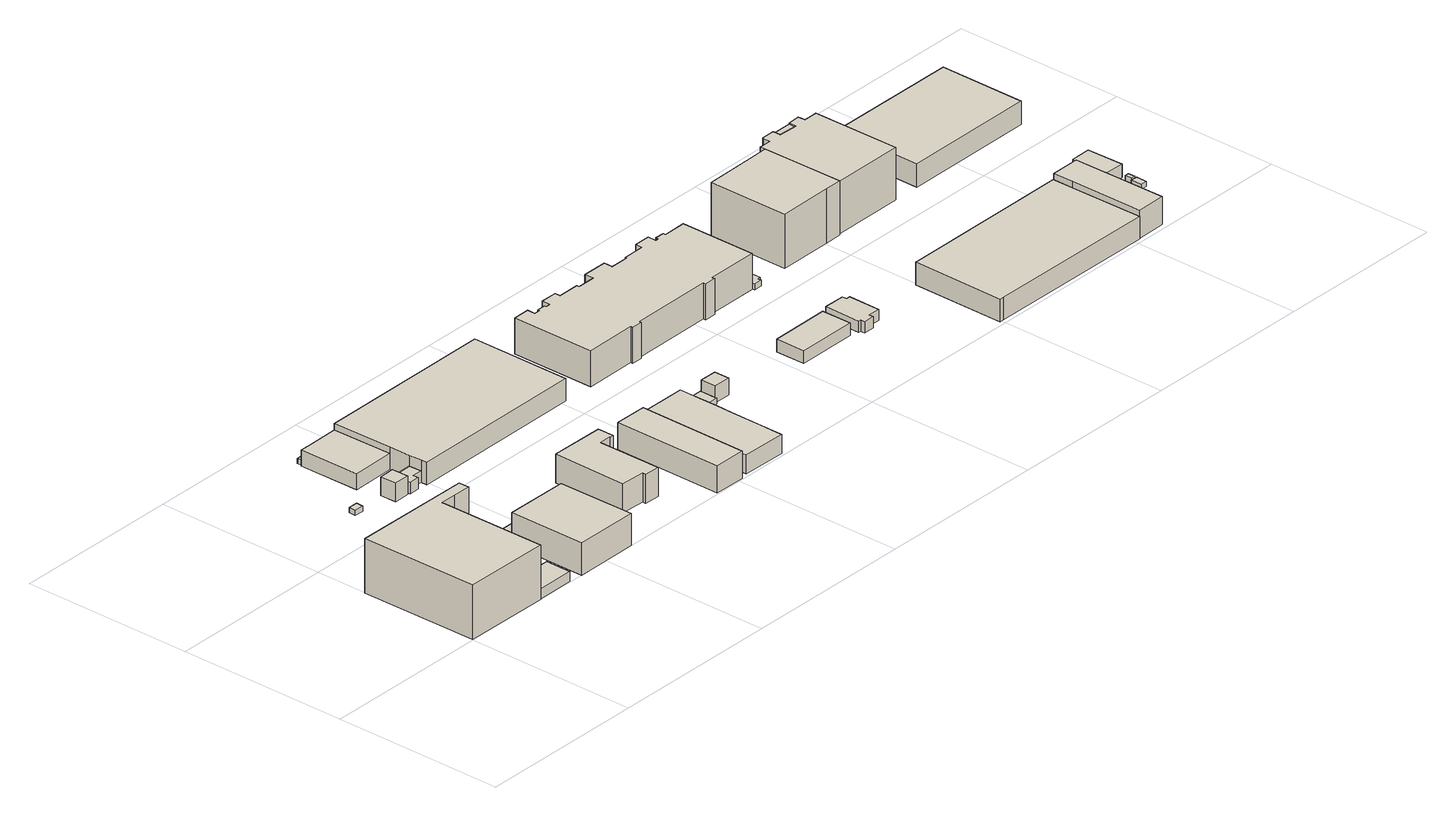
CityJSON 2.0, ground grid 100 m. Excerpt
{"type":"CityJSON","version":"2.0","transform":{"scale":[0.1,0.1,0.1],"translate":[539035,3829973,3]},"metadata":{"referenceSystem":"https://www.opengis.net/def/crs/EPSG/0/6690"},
"CityObjects":{
"building1":{"type":"Building","attributes":{"計測周辺長":279.02,"1/2500図郭":92,"区名":"住之江区","町丁目名称":"南港南１丁目","街区番号":2,"class":"3002","usage":"431","measuredHeight":30.9,"storeysAboveGround":5,"BuildingDetailAttribute.buildingRoofEdgeArea":3621.12,"BuildingDetailAttribute.buildingStructureType":"603","BuildingDetailAttribute.buildingStructureOrgType":"3","BuildingDetailAttribute.detailedUsage":"1720","BuildingDetailAttribute.specifiedBuildingCoverageRate":0.6,"BuildingDetailAttribute.surveyYear":2017,"BuildingTsunamiRiskAttribute.description":"1","BuildingTsunamiRiskAttribute.rank":"1","BuildingTsunamiRiskAttribute.depth":0.05,"BuildingHighTideRiskAttribute.description":"1","BuildingHighTideRiskAttribute.rank":"2","BuildingHighTideRiskAttribute.depth":2.53,"BuildingIDAttribute.prefecture":"27","BuildingIDAttribute.city":"27125"},"geometry":[{"type":"Solid","lod":"1","boundaries":[[[[0,1,2,3,4,5,6]],[[5,7,8,6]],[[4,9,7,5]],[[3,10,9,4]],[[2,11,10,3]],[[1,12,11,2]],[[0,13,12,1]],[[6,8,13,0]],[[7,9,10,11,12,13,8]]]]}]},
"building2":{"type":"Building","attributes":{"計測周辺長":170.51,"1/2500図郭":92,"区名":"住之江区","町丁目名称":"南港南１丁目","街区番号":2,"class":"3003","usage":"431","measuredHeight":5.7,"storeysAboveGround":1,"BuildingDetailAttribute.buildingRoofEdgeArea":757.12,"BuildingDetailAttribute.buildingStructureType":"610","BuildingDetailAttribute.buildingStructureOrgType":"2","BuildingDetailAttribute.detailedUsage":"1720","BuildingDetailAttribute.specifiedBuildingCoverageRate":0.6,"BuildingDetailAttribute.surveyYear":2017,"BuildingTsunamiRiskAttribute.description":"1","BuildingTsunamiRiskAttribute.rank":"1","BuildingTsunamiRiskAttribute.depth":0.24,"BuildingHighTideRiskAttribute.description":"1","BuildingHighTideRiskAttribute.rank":"2","BuildingHighTideRiskAttribute.depth":2.16,"BuildingIDAttribute.prefecture":"27","BuildingIDAttribute.city":"27125"},"geometry":[{"type":"Solid","lod":"1","boundaries":[[[[14,15,16,17,18,19]],[[18,20,21,19]],[[17,22,20,18]],[[16,23,22,17]],[[15,24,23,16]],[[14,25,24,15]],[[19,21,25,14]],[[20,22,23,24,25,21]]]]}]},
"building3":{"type":"Building","attributes":{"class":"3001","BuildingDetailAttribute.specifiedBuildingCoverageRate":0.6,"BuildingDetailAttribute.surveyYear":2017,"BuildingHighTideRiskAttribute.description":"1","BuildingHighTideRiskAttribute.rank":"2","BuildingHighTideRiskAttribute.depth":2.36,"BuildingIDAttribute.prefecture":"27","BuildingIDAttribute.city":"27125"},"geometry":[{"type":"Solid","lod":"1","boundaries":[[[[26,27,28,29]],[[28,30,31,29]],[[27,32,30,28]],[[26,33,32,27]],[[29,31,33,26]],[[30,32,33,31]]]]}]},
"building4":{"type":"Building","attributes":{"計測周辺長":164,"1/2500図郭":92,"区名":"住之江区","町丁目名称":"南港南１丁目","街区番号":2,"class":"3002","usage":"431","measuredHeight":18.3,"storeysAboveGround":3,"BuildingDetailAttribute.buildingRoofEdgeArea":1665.84,"BuildingDetailAttribute.buildingStructureType":"603","BuildingDetailAttribute.buildingStructureOrgType":"3","BuildingDetailAttribute.detailedUsage":"1720","BuildingDetailAttribute.specifiedBuildingCoverageRate":0.6,"BuildingDetailAttribute.surveyYear":2017,"BuildingTsunamiRiskAttribute.description":"1","BuildingTsunamiRiskAttribute.rank":"1","BuildingTsunamiRiskAttribute.depth":0.14,"BuildingHighTideRiskAttribute.description":"1","BuildingHighTideRiskAttribute.rank":"2","BuildingHighTideRiskAttribute.depth":2.49,"BuildingIDAttribute.prefecture":"27","BuildingIDAttribute.city":"27125"},"geometry":[{"type":"Solid","lod":"1","boundaries":[[[[34,35,36,37,38]],[[37,39,40,38]],[[36,41,39,37]],[[35,42,41,36]],[[34,43,42,35]],[[38,40,43,34]],[[39,41,42,43,40]]]]}]},
"building5":{"type":"Building","attributes":{"計測周辺長":86.26,"1/2500図郭":92,"区名":"住之江区","町丁目名称":"南港南１丁目","街区番号":2,"class":"3003","usage":"431","measuredHeight":5.7,"storeysAboveGround":1,"BuildingDetailAttribute.buildingRoofEdgeArea":245.59,"BuildingDetailAttribute.buildingStructureType":"610","BuildingDetailAttribute.buildingStructureOrgType":"2","BuildingDetailAttribute.detailedUsage":"1720","BuildingDetailAttribute.specifiedBuildingCoverageRate":0.6,"BuildingDetailAttribute.surveyYear":2017,"BuildingHighTideRiskAttribute.description":"1","BuildingHighTideRiskAttribute.rank":"2","BuildingHighTideRiskAttribute.depth":2.54,"BuildingIDAttribute.prefecture":"27","BuildingIDAttribute.city":"27125"},"geometry":[{"type":"Solid","lod":"1","boundaries":[[[[44,45,46,47]],[[46,48,49,47]],[[45,50,48,46]],[[44,51,50,45]],[[47,49,51,44]],[[48,50,51,49]]]]}]},
"building6":{"type":"Building","attributes":{"計測周辺長":37.51,"1/2500図郭":92,"区名":"住之江区","町丁目名称":"南港南３丁目","街区番号":5,"class":"3002","usage":"431","measuredHeight":10.6,"storeysAboveGround":3,"BuildingDetailAttribute.buildingRoofEdgeArea":87.84,"BuildingDetailAttribute.buildingStructureType":"603","BuildingDetailAttribute.buildingStructureOrgType":"3","BuildingDetailAttribute.detailedUsage":"1720","BuildingDetailAttribute.specifiedBuildingCoverageRate":0.6,"BuildingDetailAttribute.surveyYear":2017,"BuildingHighTideRiskAttribute.description":"1","BuildingHighTideRiskAttribute.rank":"2","BuildingHighTideRiskAttribute.depth":2.23,"BuildingIDAttribute.prefecture":"27","BuildingIDAttribute.city":"27125"},"geometry":[{"type":"Solid","lod":"1","boundaries":[[[[52,53,54,55]],[[54,56,57,55]],[[53,58,56,54]],[[52,59,58,53]],[[55,57,59,52]],[[56,58,59,57]]]]}]},
"building7":{"type":"Building","attributes":{"class":"3001","BuildingDetailAttribute.specifiedBuildingCoverageRate":0.6,"BuildingDetailAttribute.surveyYear":2017,"BuildingHighTideRiskAttribute.description":"1","BuildingHighTideRiskAttribute.rank":"2","BuildingHighTideRiskAttribute.depth":2.3,"BuildingIDAttribute.prefecture":"27","BuildingIDAttribute.city":"27125"},"geometry":[{"type":"Solid","lod":"1","boundaries":[[[[60,61,62,63,64]],[[63,65,66,64]],[[62,67,65,63]],[[61,68,67,62]],[[60,69,68,61]],[[64,66,69,60]],[[65,67,68,69,66]]]]}]},
"building8":{"type":"Building","attributes":{"計測周辺長":44.51,"1/2500図郭":92,"区名":"住之江区","町丁目名称":"南港南３丁目","街区番号":5,"class":"3001","usage":"431","measuredHeight":6.5,"storeysAboveGround":2,"BuildingDetailAttribute.buildingRoofEdgeArea":104.13,"BuildingDetailAttribute.buildingStructureType":"603","BuildingDetailAttribute.buildingStructureOrgType":"3","BuildingDetailAttribute.detailedUsage":"1720","BuildingDetailAttribute.specifiedBuildingCoverageRate":0.6,"BuildingDetailAttribute.surveyYear":2017,"BuildingHighTideRiskAttribute.description":"1","BuildingHighTideRiskAttribute.rank":"2","BuildingHighTideRiskAttribute.depth":2.28,"BuildingIDAttribute.prefecture":"27","BuildingIDAttribute.city":"27125"},"geometry":[{"type":"Solid","lod":"1","boundaries":[[[[70,71,72,73,74,75]],[[74,76,77,75]],[[73,78,76,74]],[[72,79,78,73]],[[71,80,79,72]],[[70,81,80,71]],[[75,77,81,70]],[[76,78,79,80,81,77]]]]}]},
"building9":{"type":"Building","attributes":{"計測周辺長":379.56,"1/2500図郭":92,"区名":"住之江区","町丁目名称":"南港南３丁目","街区番号":5,"class":"3001","usage":"431","measuredHeight":9.1,"storeysAboveGround":1,"BuildingDetailAttribute.buildingRoofEdgeArea":7097.89,"BuildingDetailAttribute.buildingStructureType":"603","BuildingDetailAttribute.buildingStructureOrgType":"3","BuildingDetailAttribute.detailedUsage":"1720","BuildingDetailAttribute.specifiedBuildingCoverageRate":0.6,"BuildingDetailAttribute.surveyYear":2017,"BuildingHighTideRiskAttribute.description":"1","BuildingHighTideRiskAttribute.rank":"2","BuildingHighTideRiskAttribute.depth":2.19,"BuildingIDAttribute.prefecture":"27","BuildingIDAttribute.city":"27125"},"geometry":[{"type":"Solid","lod":"1","boundaries":[[[[82,83,84,85,86,87,88]],[[87,89,90,88]],[[86,91,89,87]],[[85,92,91,86]],[[84,93,92,85]],[[83,94,93,84]],[[82,95,94,83]],[[88,90,95,82]],[[89,91,92,93,94,95,90]]]]}]},
"building10":{"type":"Building","attributes":{"計測周辺長":156.43,"1/2500図郭":92,"区名":"住之江区","町丁目名称":"南港南１丁目","街区番号":2,"class":"3002","usage":"431","measuredHeight":16.5,"storeysAboveGround":3,"BuildingDetailAttribute.buildingRoofEdgeArea":1117.39,"BuildingDetailAttribute.buildingStructureType":"603","BuildingDetailAttribute.buildingStructureOrgType":"3","BuildingDetailAttribute.detailedUsage":"1720","BuildingDetailAttribute.specifiedBuildingCoverageRate":0.6,"BuildingDetailAttribute.surveyYear":2017,"BuildingTsunamiRiskAttribute.description":"1","BuildingTsunamiRiskAttribute.rank":"1","BuildingTsunamiRiskAttribute.depth":0.1,"BuildingHighTideRiskAttribute.description":"1","BuildingHighTideRiskAttribute.rank":"2","BuildingHighTideRiskAttribute.depth":2.75,"BuildingIDAttribute.prefecture":"27","BuildingIDAttribute.city":"27125"},"geometry":[{"type":"Solid","lod":"1","boundaries":[[[[96,97,98,99,100,101,102,103,104,105,106]],[[105,107,108,106]],[[104,109,107,105]],[[103,110,109,104]],[[102,111,110,103]],[[101,112,111,102]],[[100,113,112,101]],[[99,114,113,100]],[[98,115,114,99]],[[97,116,115,98]],[[96,117,116,97]],[[106,108,117,96]],[[107,109,110,111,112,113,114,115,116,117,108]]]]}]},
"building11":{"type":"Building","attributes":{"計測周辺長":67.48,"1/2500図郭":92,"区名":"住之江区","町丁目名称":"南港南１丁目","街区番号":2,"class":"3002","usage":"431","measuredHeight":5.5,"storeysAboveGround":1,"BuildingDetailAttribute.buildingRoofEdgeArea":185.55,"BuildingDetailAttribute.buildingStructureType":"610","BuildingDetailAttribute.buildingStructureOrgType":"2","BuildingDetailAttribute.detailedUsage":"1720","BuildingDetailAttribute.specifiedBuildingCoverageRate":0.6,"BuildingDetailAttribute.surveyYear":2017,"BuildingTsunamiRiskAttribute.description":"1","BuildingTsunamiRiskAttribute.rank":"1","BuildingTsunamiRiskAttribute.depth":0.09,"BuildingHighTideRiskAttribute.description":"1","BuildingHighTideRiskAttribute.rank":"2","BuildingHighTideRiskAttribute.depth":2.65,"BuildingIDAttribute.prefecture":"27","BuildingIDAttribute.city":"27125"},"geometry":[{"type":"Solid","lod":"1","boundaries":[[[[106,118,98,97]],[[98,119,120,97]],[[118,121,119,98]],[[106,122,121,118]],[[97,120,122,106]],[[119,121,122,120]]]]}]},
"building12":{"type":"Building","attributes":{"class":"3003","measuredHeight":5.4,"BuildingDetailAttribute.specifiedBuildingCoverageRate":0.6,"BuildingDetailAttribute.surveyYear":2017,"BuildingTsunamiRiskAttribute.description":"1","BuildingTsunamiRiskAttribute.rank":"1","BuildingTsunamiRiskAttribute.depth":0.05,"BuildingHighTideRiskAttribute.description":"1","BuildingHighTideRiskAttribute.rank":"2","BuildingHighTideRiskAttribute.depth":2.66,"BuildingIDAttribute.prefecture":"27","BuildingIDAttribute.city":"27125"},"geometry":[{"type":"Solid","lod":"1","boundaries":[[[[123,124,125]],[[124,126,122,125]],[[123,120,126,124]],[[125,122,120,123]],[[126,120,122]]]]}]},
"building13":{"type":"Building","attributes":{"計測周辺長":379.56,"1/2500図郭":92,"区名":"住之江区","町丁目名称":"南港南３丁目","街区番号":5,"class":"3002","usage":"431","measuredHeight":12.7,"storeysAboveGround":1,"BuildingDetailAttribute.buildingRoofEdgeArea":7097.89,"BuildingDetailAttribute.buildingStructureType":"603","BuildingDetailAttribute.buildingStructureOrgType":"3","BuildingDetailAttribute.detailedUsage":"1720","BuildingDetailAttribute.specifiedBuildingCoverageRate":0.6,"BuildingDetailAttribute.surveyYear":2017,"BuildingHighTideRiskAttribute.description":"1","BuildingHighTideRiskAttribute.rank":"2","BuildingHighTideRiskAttribute.depth":2.26,"BuildingIDAttribute.prefecture":"27","BuildingIDAttribute.city":"27125"},"geometry":[{"type":"Solid","lod":"1","boundaries":[[[[127,128,129,75,74,83,82]],[[83,130,131,82]],[[74,132,130,83]],[[75,133,132,74]],[[129,134,133,75]],[[128,135,134,129]],[[127,136,135,128]],[[82,131,136,127]],[[130,132,133,134,135,136,131]]]]}]},
"building14":{"type":"Building","attributes":{"class":"3001","measuredHeight":15.4,"BuildingDetailAttribute.specifiedBuildingCoverageRate":0.6,"BuildingDetailAttribute.surveyYear":2017,"BuildingTsunamiRiskAttribute.description":"1","BuildingTsunamiRiskAttribute.rank":"1","BuildingTsunamiRiskAttribute.depth":0.21,"BuildingHighTideRiskAttribute.description":"1","BuildingHighTideRiskAttribute.rank":"2","BuildingHighTideRiskAttribute.depth":2.75,"BuildingIDAttribute.prefecture":"27","BuildingIDAttribute.city":"27125"},"geometry":[{"type":"Solid","lod":"1","boundaries":[[[[137,138,139,140]],[[139,141,142,140]],[[138,143,141,139]],[[137,144,143,138]],[[140,142,144,137]],[[141,143,144,142]]]]}]},
"building15":{"type":"Building","attributes":{"計測周辺長":182.59,"1/2500図郭":92,"区名":"住之江区","町丁目名称":"南港南１丁目","街区番号":2,"class":"3001","usage":"431","measuredHeight":10.9,"storeysAboveGround":1,"BuildingDetailAttribute.buildingRoofEdgeArea":1698.37,"BuildingDetailAttribute.buildingStructureType":"610","BuildingDetailAttribute.buildingStructureOrgType":"2","BuildingDetailAttribute.detailedUsage":"1720","BuildingDetailAttribute.specifiedBuildingCoverageRate":0.6,"BuildingDetailAttribute.surveyYear":2017,"BuildingTsunamiRiskAttribute.description":"1","BuildingTsunamiRiskAttribute.rank":"1","BuildingTsunamiRiskAttribute.depth":0.18,"BuildingHighTideRiskAttribute.description":"1","BuildingHighTideRiskAttribute.rank":"2","BuildingHighTideRiskAttribute.depth":2.81,"BuildingIDAttribute.prefecture":"27","BuildingIDAttribute.city":"27125"},"geometry":[{"type":"Solid","lod":"1","boundaries":[[[[145,146,147,148,149,150,151,152,153]],[[152,154,155,153]],[[151,156,154,152]],[[150,157,156,151]],[[149,158,157,150]],[[148,159,158,149]],[[147,160,159,148]],[[146,161,160,147]],[[145,162,161,146]],[[153,155,162,145]],[[154,156,157,158,159,160,161,162,155]]]]}]},
"building16":{"type":"Building","attributes":{"計測周辺長":34.76,"1/2500図郭":92,"区名":"住之江区","町丁目名称":"南港南１丁目","街区番号":2,"class":"3003","usage":"431","measuredHeight":4.4,"storeysAboveGround":1,"BuildingDetailAttribute.buildingRoofEdgeArea":74.09,"BuildingDetailAttribute.buildingStructureType":"610","BuildingDetailAttribute.buildingStructureOrgType":"2","BuildingDetailAttribute.detailedUsage":"1720","BuildingDetailAttribute.specifiedBuildingCoverageRate":0.6,"BuildingDetailAttribute.surveyYear":2017,"BuildingTsunamiRiskAttribute.description":"1","BuildingTsunamiRiskAttribute.rank":"1","BuildingTsunamiRiskAttribute.depth":0.08,"BuildingHighTideRiskAttribute.description":"1","BuildingHighTideRiskAttribute.rank":"2","BuildingHighTideRiskAttribute.depth":2.59,"BuildingIDAttribute.prefecture":"27","BuildingIDAttribute.city":"27125"},"geometry":[{"type":"Solid","lod":"1","boundaries":[[[[163,164,165,166]],[[165,167,168,166]],[[164,169,167,165]],[[163,170,169,164]],[[166,168,170,163]],[[167,169,170,168]]]]}]},
"building17":{"type":"Building","attributes":{"計測周辺長":41.25,"1/2500図郭":92,"区名":"住之江区","町丁目名称":"南港南１丁目","街区番号":2,"class":"3003","usage":"431","measuredHeight":3.4,"storeysAboveGround":1,"BuildingDetailAttribute.buildingRoofEdgeArea":86.66,"BuildingDetailAttribute.buildingStructureType":"610","BuildingDetailAttribute.buildingStructureOrgType":"2","BuildingDetailAttribute.detailedUsage":"1720","BuildingDetailAttribute.specifiedBuildingCoverageRate":0.6,"BuildingDetailAttribute.surveyYear":2017,"BuildingTsunamiRiskAttribute.description":"1","BuildingTsunamiRiskAttribute.rank":"1","BuildingTsunamiRiskAttribute.depth":0.07,"BuildingHighTideRiskAttribute.description":"1","BuildingHighTideRiskAttribute.rank":"2","BuildingHighTideRiskAttribute.depth":2.51,"BuildingIDAttribute.prefecture":"27","BuildingIDAttribute.city":"27125"},"geometry":[{"type":"Solid","lod":"1","boundaries":[[[[171,172,173,174]],[[173,175,176,174]],[[172,177,175,173]],[[171,178,177,172]],[[174,176,178,171]],[[175,177,178,176]]]]}]},
"building18":{"type":"Building","attributes":{"計測周辺長":31.75,"1/2500図郭":92,"区名":"住之江区","町丁目名称":"南港南１丁目","街区番号":2,"class":"3003","usage":"431","measuredHeight":3.3,"storeysAboveGround":1,"BuildingDetailAttribute.buildingRoofEdgeArea":56.38,"BuildingDetailAttribute.buildingStructureType":"610","BuildingDetailAttribute.buildingStructureOrgType":"2","BuildingDetailAttribute.detailedUsage":"1720","BuildingDetailAttribute.specifiedBuildingCoverageRate":0.6,"BuildingDetailAttribute.surveyYear":2017,"BuildingHighTideRiskAttribute.description":"1","BuildingHighTideRiskAttribute.rank":"2","BuildingHighTideRiskAttribute.depth":2.43,"BuildingIDAttribute.prefecture":"27","BuildingIDAttribute.city":"27125"},"geometry":[{"type":"Solid","lod":"1","boundaries":[[[[179,180,181,182,183,184]],[[183,185,186,184]],[[182,187,185,183]],[[181,188,187,182]],[[180,189,188,181]],[[179,190,189,180]],[[184,186,190,179]],[[185,187,188,189,190,186]]]]}]},
"building19":{"type":"Building","attributes":{"計測周辺長":38.26,"1/2500図郭":92,"区名":"住之江区","町丁目名称":"南港南１丁目","街区番号":2,"class":"3002","usage":"431","measuredHeight":9.7,"storeysAboveGround":3,"BuildingDetailAttribute.buildingRoofEdgeArea":91.16,"BuildingDetailAttribute.buildingStructureType":"610","BuildingDetailAttribute.buildingStructureOrgType":"2","BuildingDetailAttribute.detailedUsage":"1720","BuildingDetailAttribute.specifiedBuildingCoverageRate":0.6,"BuildingDetailAttribute.surveyYear":2017,"BuildingTsunamiRiskAttribute.description":"1","BuildingTsunamiRiskAttribute.rank":"1","BuildingTsunamiRiskAttribute.depth":0.05,"BuildingHighTideRiskAttribute.description":"1","BuildingHighTideRiskAttribute.rank":"2","BuildingHighTideRiskAttribute.depth":2.59,"BuildingIDAttribute.prefecture":"27","BuildingIDAttribute.city":"27125"},"geometry":[{"type":"Solid","lod":"1","boundaries":[[[[191,192,179,184]],[[179,193,194,184]],[[192,195,193,179]],[[191,196,195,192]],[[184,194,196,191]],[[193,195,196,194]]]]}]},
"building20":{"type":"Building","attributes":{"計測周辺長":378.37,"1/2500図郭":92,"区名":"住之江区","町丁目名称":"南港南３丁目","街区番号":4,"class":"3002","usage":"431","measuredHeight":20.5,"storeysAboveGround":3,"BuildingDetailAttribute.buildingRoofEdgeArea":5584.05,"BuildingDetailAttribute.buildingStructureType":"603","BuildingDetailAttribute.buildingStructureOrgType":"3","BuildingDetailAttribute.detailedUsage":"1720","BuildingDetailAttribute.specifiedBuildingCoverageRate":0.6,"BuildingDetailAttribute.surveyYear":2017,"BuildingTsunamiRiskAttribute.description":"1","BuildingTsunamiRiskAttribute.rank":"1","BuildingTsunamiRiskAttribute.depth":0.01,"BuildingHighTideRiskAttribute.description":"1","BuildingHighTideRiskAttribute.rank":"2","BuildingHighTideRiskAttribute.depth":2.57,"BuildingIDAttribute.prefecture":"27","BuildingIDAttribute.city":"27125"},"geometry":[{"type":"Solid","lod":"1","boundaries":[[[[197,198,199,200,201,202,203,204,205,206,207,208,209,210,211,212,213,214,215,216,217,218,219,220,221,222,223,224,225,226,227,228,229,230,231,232,233,234]],[[233,235,236,234]],[[232,237,235,233]],[[231,238,237,232]],[[230,239,238,231]],[[229,240,239,230]],[[228,241,240,229]],[[227,242,241,228]],[[226,243,242,227]],[[225,244,243,226]],[[224,245,244,225]],[[223,246,245,224]],[[222,247,246,223]],[[221,248,247,222]],[[220,249,248,221]],[[219,250,249,220]],[[218,251,250,219]],[[217,252,251,218]],[[216,253,252,217]],[[215,254,253,216]],[[214,255,254,215]],[[213,256,255,214]],[[212,257,256,213]],[[211,258,257,212]],[[210,259,258,211]],[[209,260,259,210]],[[208,261,260,209]],[[207,262,261,208]],[[206,263,262,207]],[[205,264,263,206]],[[204,265,264,205]],[[203,266,265,204]],[[202,267,266,203]],[[201,268,267,202]],[[200,269,268,201]],[[199,270,269,200]],[[198,271,270,199]],[[197,272,271,198]],[[234,236,272,197]],[[235,237,238,239,240,241,242,243,244,245,246,247,248,249,250,251,252,253,254,255,256,257,258,259,260,261,262,263,264,265,266,267,268,269,270,271,272,236]]]]}]},
"building21":{"type":"Building","attributes":{"class":"3003","measuredHeight":6.8,"BuildingDetailAttribute.specifiedBuildingCoverageRate":0.6,"BuildingDetailAttribute.surveyYear":2017,"BuildingTsunamiRiskAttribute.description":"1","BuildingTsunamiRiskAttribute.rank":"1","BuildingTsunamiRiskAttribute.depth":0.02,"BuildingHighTideRiskAttribute.description":"1","BuildingHighTideRiskAttribute.rank":"2","BuildingHighTideRiskAttribute.depth":2.59,"BuildingIDAttribute.prefecture":"27","BuildingIDAttribute.city":"27125"},"geometry":[{"type":"Solid","lod":"1","boundaries":[[[[273,274,275,276,277,278,279,280,281,282,283,284,285,286,287,288,289,290,291,292,293,294,295,296,297,298,299,300]],[[299,301,302,300]],[[298,303,301,299]],[[297,304,303,298]],[[296,305,304,297]],[[295,306,305,296]],[[294,307,306,295]],[[293,308,307,294]],[[292,309,308,293]],[[291,310,309,292]],[[290,311,310,291]],[[289,312,311,290]],[[288,313,312,289]],[[287,314,313,288]],[[286,315,314,287]],[[285,316,315,286]],[[284,317,316,285]],[[283,318,317,284]],[[282,319,318,283]],[[281,320,319,282]],[[280,321,320,281]],[[279,322,321,280]],[[278,323,322,279]],[[277,324,323,278]],[[276,325,324,277]],[[275,326,325,276]],[[274,327,326,275]],[[273,328,327,274]],[[300,302,328,273]],[[301,303,304,305,306,307,308,309,310,311,312,313,314,315,316,317,318,319,320,321,322,323,324,325,326,327,328,302]]]]}]},
"building22":{"type":"Building","attributes":{"計測周辺長":104.82,"1/2500図郭":92,"区名":"住之江区","町丁目名称":"南港南１丁目","街区番号":2,"class":"3003","usage":"431","measuredHeight":7.2,"storeysAboveGround":1,"BuildingDetailAttribute.buildingRoofEdgeArea":608.36,"BuildingDetailAttribute.buildingStructureType":"610","BuildingDetailAttribute.buildingStructureOrgType":"2","BuildingDetailAttribute.detailedUsage":"1720","BuildingDetailAttribute.specifiedBuildingCoverageRate":0.6,"BuildingDetailAttribute.surveyYear":2017,"BuildingTsunamiRiskAttribute.description":"1","BuildingTsunamiRiskAttribute.rank":"1","BuildingTsunamiRiskAttribute.depth":0.09,"BuildingHighTideRiskAttribute.description":"1","BuildingHighTideRiskAttribute.rank":"2","BuildingHighTideRiskAttribute.depth":2.62,"BuildingIDAttribute.prefecture":"27","BuildingIDAttribute.city":"27125"},"geometry":[{"type":"Solid","lod":"1","boundaries":[[[[329,330,331,332]],[[331,333,334,332]],[[330,335,333,331]],[[329,336,335,330]],[[332,334,336,329]],[[333,335,336,334]]]]}]},
"building23":{"type":"Building","attributes":{"計測周辺長":93.06,"1/2500図郭":92,"区名":"住之江区","町丁目名称":"南港南１丁目","街区番号":2,"class":"3001","usage":"431","measuredHeight":6.4,"storeysAboveGround":1,"BuildingDetailAttribute.buildingRoofEdgeArea":359.64,"BuildingDetailAttribute.buildingStructureType":"610","BuildingDetailAttribute.buildingStructureOrgType":"2","BuildingDetailAttribute.detailedUsage":"1720","BuildingDetailAttribute.specifiedBuildingCoverageRate":0.6,"BuildingDetailAttribute.surveyYear":2017,"BuildingTsunamiRiskAttribute.description":"1","BuildingTsunamiRiskAttribute.rank":"1","BuildingTsunamiRiskAttribute.depth":0.14,"BuildingHighTideRiskAttribute.description":"1","BuildingHighTideRiskAttribute.rank":"2","BuildingHighTideRiskAttribute.depth":2.55,"BuildingIDAttribute.prefecture":"27","BuildingIDAttribute.city":"27125"},"geometry":[{"type":"Solid","lod":"1","boundaries":[[[[337,338,339,340,341,342,343,344,345,346]],[[345,347,348,346]],[[344,349,347,345]],[[343,350,349,344]],[[342,351,350,343]],[[341,352,351,342]],[[340,353,352,341]],[[339,354,353,340]],[[338,355,354,339]],[[337,356,355,338]],[[346,348,356,337]],[[347,349,350,351,352,353,354,355,356,348]]]]}]},
"building24":{"type":"Building","attributes":{"計測周辺長":29.03,"1/2500図郭":92,"区名":"住之江区","町丁目名称":"南港南３丁目","街区番号":4,"class":"3001","usage":"431","measuredHeight":3.3,"storeysAboveGround":1,"BuildingDetailAttribute.buildingRoofEdgeArea":51.23,"BuildingDetailAttribute.buildingStructureType":"610","BuildingDetailAttribute.buildingStructureOrgType":"2","BuildingDetailAttribute.detailedUsage":"1720","BuildingDetailAttribute.specifiedBuildingCoverageRate":0.6,"BuildingDetailAttribute.surveyYear":2017,"BuildingHighTideRiskAttribute.description":"1","BuildingHighTideRiskAttribute.rank":"2","BuildingHighTideRiskAttribute.depth":2.68,"BuildingIDAttribute.prefecture":"27","BuildingIDAttribute.city":"27125"},"geometry":[{"type":"Solid","lod":"1","boundaries":[[[[357,358,359,360,361,362]],[[361,363,364,362]],[[360,365,363,361]],[[359,366,365,360]],[[358,367,366,359]],[[357,368,367,358]],[[362,364,368,357]],[[363,365,366,367,368,364]]]]}]},
"building25":{"type":"Building","attributes":{"計測周辺長":32.01,"1/2500図郭":92,"区名":"住之江区","町丁目名称":"南港南３丁目","街区番号":4,"class":"3003","usage":"431","storeysAboveGround":1,"BuildingDetailAttribute.buildingRoofEdgeArea":64,"BuildingDetailAttribute.buildingStructureType":"610","BuildingDetailAttribute.buildingStructureOrgType":"2","BuildingDetailAttribute.detailedUsage":"1720","BuildingDetailAttribute.specifiedBuildingCoverageRate":0.6,"BuildingDetailAttribute.surveyYear":2017,"BuildingTsunamiRiskAttribute.description":"1","BuildingTsunamiRiskAttribute.rank":"1","BuildingTsunamiRiskAttribute.depth":0.12,"BuildingHighTideRiskAttribute.description":"1","BuildingHighTideRiskAttribute.rank":"2","BuildingHighTideRiskAttribute.depth":2.74,"BuildingIDAttribute.prefecture":"27","BuildingIDAttribute.city":"27125"},"geometry":[{"type":"Solid","lod":"1","boundaries":[[[[369,370,371,372]],[[371,373,374,372]],[[370,375,373,371]],[[369,376,375,370]],[[372,374,376,369]],[[373,375,376,374]]]]}]},
"building26":{"type":"Building","attributes":{"計測周辺長":178.51,"1/2500図郭":92,"区名":"住之江区","町丁目名称":"南港南３丁目","街区番号":3,"class":"3002","usage":"431","measuredHeight":30.9,"storeysAboveGround":4,"BuildingDetailAttribute.buildingRoofEdgeArea":1980.5,"BuildingDetailAttribute.buildingStructureType":"603","BuildingDetailAttribute.buildingStructureOrgType":"3","BuildingDetailAttribute.detailedUsage":"1720","BuildingDetailAttribute.specifiedBuildingCoverageRate":0.6,"BuildingDetailAttribute.surveyYear":2017,"BuildingTsunamiRiskAttribute.description":"1","BuildingTsunamiRiskAttribute.rank":"1","BuildingTsunamiRiskAttribute.depth":0.16,"BuildingHighTideRiskAttribute.description":"1","BuildingHighTideRiskAttribute.rank":"2","BuildingHighTideRiskAttribute.depth":2.45,"BuildingIDAttribute.prefecture":"27","BuildingIDAttribute.city":"27125"},"geometry":[{"type":"Solid","lod":"1","boundaries":[[[[377,378,379,380,381,382]],[[381,383,384,382]],[[380,385,383,381]],[[379,386,385,380]],[[378,387,386,379]],[[377,388,387,378]],[[382,384,388,377]],[[383,385,386,387,388,384]]]]}]},
"building27":{"type":"Building","attributes":{"計測周辺長":318.75,"1/2500図郭":92,"区名":"住之江区","町丁目名称":"南港南１丁目","街区番号":2,"class":"3002","usage":"431","measuredHeight":12.8,"storeysAboveGround":1,"BuildingDetailAttribute.buildingRoofEdgeArea":5739.94,"BuildingDetailAttribute.buildingStructureType":"610","BuildingDetailAttribute.buildingStructureOrgType":"2","BuildingDetailAttribute.detailedUsage":"1720","BuildingDetailAttribute.specifiedBuildingCoverageRate":0.6,"BuildingDetailAttribute.surveyYear":2017,"BuildingTsunamiRiskAttribute.description":"1","BuildingTsunamiRiskAttribute.rank":"1","BuildingTsunamiRiskAttribute.depth":0.46,"BuildingHighTideRiskAttribute.description":"1","BuildingHighTideRiskAttribute.rank":"2","BuildingHighTideRiskAttribute.depth":2.76,"BuildingIDAttribute.prefecture":"27","BuildingIDAttribute.city":"27125"},"geometry":[{"type":"Solid","lod":"1","boundaries":[[[[389,390,391,392,393,394,395,396]],[[395,397,398,396]],[[394,399,397,395]],[[393,400,399,394]],[[392,401,400,393]],[[391,402,401,392]],[[390,403,402,391]],[[389,404,403,390]],[[396,398,404,389]],[[397,399,400,401,402,403,404,398]]]]}]},
"building28":{"type":"Building","attributes":{"計測周辺長":18.76,"1/2500図郭":92,"区名":"住之江区","町丁目名称":"南港南３丁目","街区番号":3,"class":"3003","usage":"431","measuredHeight":8,"storeysAboveGround":1,"BuildingDetailAttribute.buildingRoofEdgeArea":21.78,"BuildingDetailAttribute.buildingStructureType":"610","BuildingDetailAttribute.buildingStructureOrgType":"2","BuildingDetailAttribute.detailedUsage":"1720","BuildingDetailAttribute.specifiedBuildingCoverageRate":0.6,"BuildingDetailAttribute.surveyYear":2017,"BuildingHighTideRiskAttribute.description":"1","BuildingHighTideRiskAttribute.rank":"2","BuildingHighTideRiskAttribute.depth":2.58,"BuildingIDAttribute.prefecture":"27","BuildingIDAttribute.city":"27125"},"geometry":[{"type":"Solid","lod":"1","boundaries":[[[[405,406,407,408]],[[407,409,410,408]],[[406,411,409,407]],[[405,412,411,406]],[[408,410,412,405]],[[409,411,412,410]]]]}]},
"building29":{"type":"Building","attributes":{"計測周辺長":204.29,"1/2500図郭":92,"区名":"住之江区","町丁目名称":"南港南３丁目","街区番号":3,"class":"3002","usage":"431","measuredHeight":29.9,"storeysAboveGround":4,"BuildingDetailAttribute.buildingRoofEdgeArea":2226.69,"BuildingDetailAttribute.buildingStructureType":"603","BuildingDetailAttribute.buildingStructureOrgType":"3","BuildingDetailAttribute.detailedUsage":"1720","BuildingDetailAttribute.specifiedBuildingCoverageRate":0.6,"BuildingDetailAttribute.surveyYear":2017,"BuildingHighTideRiskAttribute.description":"1","BuildingHighTideRiskAttribute.rank":"2","BuildingHighTideRiskAttribute.depth":2.67,"BuildingIDAttribute.prefecture":"27","BuildingIDAttribute.city":"27125"},"geometry":[{"type":"Solid","lod":"1","boundaries":[[[[413,414,415,416,417,418,419,420,421,422,423,424,425,426,427,428]],[[427,429,430,428]],[[426,431,429,427]],[[425,432,431,426]],[[424,433,432,425]],[[423,434,433,424]],[[422,435,434,423]],[[421,436,435,422]],[[420,437,436,421]],[[419,438,437,420]],[[418,439,438,419]],[[417,440,439,418]],[[416,441,440,417]],[[415,442,441,416]],[[414,443,442,415]],[[413,444,443,414]],[[428,430,444,413]],[[429,431,432,433,434,435,436,437,438,439,440,441,442,443,444,430]]]]}]},
"building30":{"type":"Building","attributes":{"計測周辺長":31.27,"1/2500図郭":92,"区名":"住之江区","町丁目名称":"南港南３丁目","街区番号":3,"class":"3002","usage":"431","measuredHeight":29.1,"storeysAboveGround":1,"BuildingDetailAttribute.buildingRoofEdgeArea":48.38,"BuildingDetailAttribute.buildingStructureType":"610","BuildingDetailAttribute.buildingStructureOrgType":"2","BuildingDetailAttribute.detailedUsage":"1720","BuildingDetailAttribute.specifiedBuildingCoverageRate":0.6,"BuildingDetailAttribute.surveyYear":2017,"BuildingHighTideRiskAttribute.description":"1","BuildingHighTideRiskAttribute.rank":"2","BuildingHighTideRiskAttribute.depth":2.51,"BuildingIDAttribute.prefecture":"27","BuildingIDAttribute.city":"27125"},"geometry":[{"type":"Solid","lod":"1","boundaries":[[[[445,446,447,448]],[[447,449,450,448]],[[446,451,449,447]],[[445,452,451,446]],[[448,450,452,445]],[[449,451,452,450]]]]}]},
"building31":{"type":"Building","attributes":{"計測周辺長":21.77,"1/2500図郭":92,"区名":"住之江区","町丁目名称":"南港南３丁目","街区番号":3,"class":"3003","usage":"431","measuredHeight":7.3,"storeysAboveGround":1,"BuildingDetailAttribute.buildingRoofEdgeArea":28.47,"BuildingDetailAttribute.buildingStructureType":"610","BuildingDetailAttribute.buildingStructureOrgType":"2","BuildingDetailAttribute.detailedUsage":"1720","BuildingDetailAttribute.specifiedBuildingCoverageRate":0.6,"BuildingDetailAttribute.surveyYear":2017,"BuildingHighTideRiskAttribute.description":"1","BuildingHighTideRiskAttribute.rank":"2","BuildingHighTideRiskAttribute.depth":2.47,"BuildingIDAttribute.prefecture":"27","BuildingIDAttribute.city":"27125"},"geometry":[{"type":"Solid","lod":"1","boundaries":[[[[453,454,455,456]],[[455,457,458,456]],[[454,459,457,455]],[[453,460,459,454]],[[456,458,460,453]],[[457,459,460,458]]]]}]},
"building32":{"type":"Building","attributes":{"class":"3001","measuredHeight":16,"BuildingDetailAttribute.specifiedBuildingCoverageRate":0.6,"BuildingDetailAttribute.surveyYear":2017,"BuildingTsunamiRiskAttribute.description":"1","BuildingTsunamiRiskAttribute.rank":"1","BuildingTsunamiRiskAttribute.depth":0.03,"BuildingHighTideRiskAttribute.description":"1","BuildingHighTideRiskAttribute.rank":"2","BuildingHighTideRiskAttribute.depth":2.13,"BuildingIDAttribute.prefecture":"27","BuildingIDAttribute.city":"27125"},"geometry":[{"type":"Solid","lod":"1","boundaries":[[[[461,462,463,464,465]],[[464,466,467,465]],[[463,468,466,464]],[[462,469,468,463]],[[461,470,469,462]],[[465,467,470,461]],[[466,468,469,470,467]]]]}]},
"building33":{"type":"Building","attributes":{"計測周辺長":20.32,"1/2500図郭":92,"区名":"住之江区","町丁目名称":"南港南１丁目","街区番号":2,"class":"3001","usage":"431","storeysAboveGround":1,"BuildingDetailAttribute.buildingRoofEdgeArea":24.31,"BuildingDetailAttribute.buildingStructureType":"610","BuildingDetailAttribute.buildingStructureOrgType":"2","BuildingDetailAttribute.detailedUsage":"1720","BuildingDetailAttribute.specifiedBuildingCoverageRate":0.6,"BuildingDetailAttribute.surveyYear":2017,"BuildingHighTideRiskAttribute.description":"1","BuildingHighTideRiskAttribute.rank":"2","BuildingHighTideRiskAttribute.depth":2.22,"BuildingIDAttribute.prefecture":"27","BuildingIDAttribute.city":"27125"},"geometry":[{"type":"Solid","lod":"1","boundaries":[[[[471,472,473,474]],[[473,475,476,474]],[[472,477,475,473]],[[471,478,477,472]],[[474,476,478,471]],[[475,477,478,476]]]]}]},
"building34":{"type":"Building","attributes":{"計測周辺長":258.75,"1/2500図郭":92,"区名":"住之江区","町丁目名称":"南港南３丁目","街区番号":2,"class":"3002","usage":"431","measuredHeight":13.2,"storeysAboveGround":1,"BuildingDetailAttribute.buildingRoofEdgeArea":3983.31,"BuildingDetailAttribute.buildingStructureType":"610","BuildingDetailAttribute.buildingStructureOrgType":"2","BuildingDetailAttribute.detailedUsage":"1720","BuildingDetailAttribute.specifiedBuildingCoverageRate":0.6,"BuildingDetailAttribute.surveyYear":2017,"BuildingTsunamiRiskAttribute.description":"1","BuildingTsunamiRiskAttribute.rank":"1","BuildingTsunamiRiskAttribute.depth":0.01,"BuildingHighTideRiskAttribute.description":"1","BuildingHighTideRiskAttribute.rank":"2","BuildingHighTideRiskAttribute.depth":2.36,"BuildingIDAttribute.prefecture":"27","BuildingIDAttribute.city":"27125"},"geometry":[{"type":"Solid","lod":"1","boundaries":[[[[479,480,481,482]],[[481,483,484,482]],[[480,485,483,481]],[[479,486,485,480]],[[482,484,486,479]],[[483,485,486,484]]]]}]},
"building35":{"type":"Building","attributes":{"計測周辺長":66.76,"1/2500図郭":92,"区名":"住之江区","町丁目名称":"南港南１丁目","街区番号":2,"class":"3001","usage":"431","measuredHeight":7.6,"storeysAboveGround":2,"BuildingDetailAttribute.buildingRoofEdgeArea":256.5,"BuildingDetailAttribute.buildingStructureType":"603","BuildingDetailAttribute.buildingStructureOrgType":"3","BuildingDetailAttribute.detailedUsage":"1720","BuildingDetailAttribute.specifiedBuildingCoverageRate":0.6,"BuildingDetailAttribute.surveyYear":2017,"BuildingHighTideRiskAttribute.description":"1","BuildingHighTideRiskAttribute.rank":"2","BuildingHighTideRiskAttribute.depth":2.15,"BuildingIDAttribute.prefecture":"27","BuildingIDAttribute.city":"27125"},"geometry":[{"type":"Solid","lod":"1","boundaries":[[[[487,488,489,490]],[[489,491,492,490]],[[488,493,491,489]],[[487,494,493,488]],[[490,492,494,487]],[[491,493,494,492]]]]}]},
"building36":{"type":"Building","attributes":{"計測周辺長":13,"1/2500図郭":92,"区名":"住之江区","町丁目名称":"南港南１丁目","街区番号":2,"class":"3001","usage":"431","storeysAboveGround":1,"BuildingDetailAttribute.buildingRoofEdgeArea":9.67,"BuildingDetailAttribute.buildingStructureType":"610","BuildingDetailAttribute.buildingStructureOrgType":"2","BuildingDetailAttribute.detailedUsage":"1720","BuildingDetailAttribute.specifiedBuildingCoverageRate":0.6,"BuildingDetailAttribute.surveyYear":2017,"BuildingHighTideRiskAttribute.description":"1","BuildingHighTideRiskAttribute.rank":"2","BuildingHighTideRiskAttribute.depth":2.28,"BuildingIDAttribute.prefecture":"27","BuildingIDAttribute.city":"27125"},"geometry":[{"type":"Solid","lod":"1","boundaries":[[[[495,496,497,498]],[[497,499,500,498]],[[496,501,499,497]],[[495,502,501,496]],[[498,500,502,495]],[[499,501,502,500]]]]}]}
},
"vertices":[
[5,6,1],[0,696,1],[705,693,1],[706,633,1],[598,634,1],[508,633,1],[512,3,1],[508,633,311],[512,3,311],[598,634,311],[706,633,311],[705,693,311],[0,696,311],[5,6,311],
[508,633,4],[598,634,4],[598,154,4],[733,153,4],[732,3,4],[512,3,4],[732,3,61],[512,3,61],[733,153,61],[598,154,61],[598,634,61],[508,633,61],
[529,1210,5],[530,1251,5],[585,1250,5],[584,1209,5],[585,1250,35],[584,1209,35],[530,1251,35],[529,1210,35],
[1187,450,1],[1192,3,1],[819,2,1],[818,451,1],[1180,450,1],[818,451,185],[1180,450,185],[819,2,185],[1192,3,185],[1187,450,185],
[818,451,5],[817,519,5],[1182,517,5],[1180,450,5],[1182,517,62],[1180,450,62],[817,519,62],[818,451,62],
[761,1148,3],[757,1243,3],[850,1247,3],[851,1149,3],[850,1247,109],[851,1149,109],[757,1243,109],[761,1148,109],
[722,1721,8],[720,1746,8],[772,1747,8],[772,1722,8],[739,1722,8],[772,1722,38],[739,1722,38],[772,1747,38],[720,1746,38],[722,1721,38],
[925,1177,3],[926,1145,3],[863,1144,3],[862,1247,3],[980,1248,3],[983,1175,3],[980,1248,68],[983,1175,68],[862,1247,68],[863,1144,68],[926,1145,68],[925,1177,68],
[972,1725,3],[978,1372,3],[724,1368,3],[719,1721,3],[722,1721,3],[739,1722,3],[772,1722,3],[739,1722,94],[772,1722,94],[722,1721,94],[719,1721,94],[724,1368,94],[978,1372,94],[972,1725,94],
[1700,575,4],[1631,575,4],[1633,306,4],[1633,206,4],[1542,209,4],[1542,229,4],[1400,235,4],[1405,672,4],[1723,668,4],[1723,573,4],[1700,574,4],[1723,573,168],[1700,574,168],[1723,668,168],[1405,672,168],[1400,235,168],[1542,229,168],[1542,209,168],[1633,206,168],[1633,306,168],[1631,575,168],[1700,575,168],
[1702,306,4],[1633,306,59],[1631,575,59],[1702,306,59],[1700,574,59],
[1631,575,5],[1700,575,5],[1700,574,5],[1700,575,59],
[2035,1731,3],[2035,1146,3],[983,1138,3],[978,1372,130],[972,1725,130],[980,1248,130],[983,1175,130],[983,1138,130],[2035,1146,130],[2035,1731,130],
[1847,9,2],[1848,651,2],[2037,650,2],[2035,9,2],[2037,650,156],[2035,9,156],[1848,651,156],[1847,9,156],
[2340,434,4],[2338,337,4],[2338,147,4],[2336,27,4],[2336,14,4],[2076,19,4],[2080,669,4],[2340,669,4],[2339,521,4],[2340,669,113],[2339,521,113],[2080,669,113],[2076,19,113],[2336,14,113],[2336,27,113],[2338,147,113],[2338,337,113],[2340,434,113],
[2340,434,5],[2415,435,5],[2413,335,5],[2338,337,5],[2413,335,49],[2338,337,49],[2415,435,49],[2340,434,49],
[2340,669,5],[2397,670,5],[2399,522,5],[2339,521,5],[2399,522,39],[2339,521,39],[2397,670,39],[2340,669,39],
[2491,575,5],[2491,565,5],[2438,565,5],[2437,670,5],[2492,670,5],[2492,665,5],[2492,670,37],[2492,665,37],[2437,670,37],[2438,565,37],[2491,565,37],[2491,575,37],
[2592,664,5],[2593,574,5],[2491,575,102],[2492,665,102],[2593,574,102],[2592,664,102],
[3067,1129,4],[3067,1144,4],[2584,1141,4],[2584,1129,4],[2519,1129,4],[2519,1142,4],[2216,1140,4],[2214,1627,4],[2311,1628,4],[2311,1582,4],[2347,1582,4],[2347,1593,4],[2397,1593,4],[2397,1582,4],[2425,1582,4],[2425,1631,4],[2521,1631,4],[2521,1598,4],[2647,1599,4],[2647,1584,4],[2753,1584,4],[2753,1637,4],[2898,1637,4],[2898,1585,4],[3006,1586,4],[3006,1595,4],[3132,1596,4],[3132,1636,4],[3228,1637,4],[3228,1587,4],[3247,1587,4],[3247,1603,4],[3301,1603,4],[3301,1588,4],[3436,1589,4],[3438,1148,4],[3136,1146,4],[3136,1129,4],[3136,1146,208],[3136,1129,208],[3438,1148,208],[3436,1589,208],[3301,1588,208],[3301,1603,208],[3247,1603,208],[3247,1587,208],[3228,1587,208],[3228,1637,208],[3132,1636,208],[3132,1596,208],[3006,1595,208],[3006,1586,208],[2898,1585,208],[2898,1637,208],[2753,1637,208],[2753,1584,208],[2647,1584,208],[2647,1599,208],[2521,1598,208],[2521,1631,208],[2425,1631,208],[2425,1582,208],[2397,1582,208],[2397,1593,208],[2347,1593,208],[2347,1582,208],[2311,1582,208],[2311,1628,208],[2214,1627,208],[2216,1140,208],[2519,1142,208],[2519,1129,208],[2584,1129,208],[2584,1141,208],[3067,1144,208],[3067,1129,208],
[3423,1663,5],[3424,1589,5],[3301,1589,5],[3301,1604,5],[3246,1603,5],[3246,1588,5],[3228,1588,5],[3228,1637,5],[3132,1637,5],[3132,1596,5],[3005,1596,5],[3005,1586,5],[2899,1586,5],[2899,1638,5],[2752,1637,5],[2752,1584,5],[2647,1584,5],[2647,1599,5],[2522,1598,5],[2522,1632,5],[2424,1632,5],[2424,1582,5],[2398,1582,5],[2397,1594,5],[2346,1594,5],[2346,1583,5],[2311,1583,5],[2311,1659,5],[2311,1583,73],[2311,1659,73],[2346,1583,73],[2346,1594,73],[2397,1594,73],[2398,1582,73],[2424,1582,73],[2424,1632,73],[2522,1632,73],[2522,1598,73],[2647,1599,73],[2647,1584,73],[2752,1584,73],[2752,1637,73],[2899,1638,73],[2899,1586,73],[3005,1586,73],[3005,1596,73],[3132,1596,73],[3132,1637,73],[3228,1637,73],[3228,1588,73],[3246,1588,73],[3246,1603,73],[3301,1604,73],[3301,1589,73],[3424,1589,73],[3423,1663,73],
[3060,492,6],[3059,665,6],[3409,668,6],[3411,494,6],[3409,668,78],[3411,494,78],[3059,665,78],[3060,492,78],
[3476,457,5],[3476,481,5],[3462,481,5],[3462,696,5],[3588,695,5],[3588,669,5],[3611,669,5],[3611,482,5],[3542,482,5],[3542,457,5],[3542,482,69],[3542,457,69],[3611,482,69],[3611,669,69],[3588,669,69],[3588,695,69],[3462,696,69],[3462,481,69],[3476,481,69],[3476,457,69],
[3442,1136,3],[3441,1245,3],[3511,1246,3],[3511,1157,3],[3493,1157,3],[3493,1137,3],[3493,1157,36],[3493,1137,36],[3511,1157,36],[3511,1246,36],[3441,1245,36],[3442,1136,36],
[3439,1354,3],[3438,1458,3],[3523,1458,3],[3524,1355,3],[3523,1458,33],[3524,1355,33],[3438,1458,33],[3439,1354,33],
[4105,1636,5],[4110,1159,5],[4005,1158,5],[3690,1155,5],[3690,1627,5],[4000,1633,5],[3690,1627,314],[4000,1633,314],[3690,1155,314],[4005,1158,314],[4110,1159,314],[4105,1636,314],
[5035,578,1],[5035,575,1],[5036,453,1],[5041,26,1],[4016,26,1],[3993,26,1],[3995,573,1],[4010,573,1],[3995,573,129],[4010,573,129],[3993,26,129],[4016,26,129],[5041,26,129],[5036,453,129],[5035,575,129],[5035,578,129],
[4187,1677,6],[4137,1676,6],[4137,1719,6],[4189,1719,6],[4137,1719,86],[4189,1719,86],[4137,1676,86],[4187,1677,86],
[4269,1678,5],[4382,1674,5],[4384,1719,5],[4454,1722,5],[4457,1680,5],[4522,1680,5],[4539,1680,5],[4544,1171,5],[4122,1166,5],[4114,1676,5],[4137,1676,5],[4187,1677,5],[4189,1719,5],[4189,1724,5],[4269,1725,5],[4269,1718,5],[4269,1725,304],[4269,1718,304],[4189,1724,304],[4189,1719,304],[4187,1677,304],[4137,1676,304],[4114,1676,304],[4122,1166,304],[4544,1171,304],[4539,1680,304],[4522,1680,304],[4457,1680,304],[4454,1722,304],[4384,1719,304],[4382,1674,304],[4269,1678,304],
[4382,1674,6],[4269,1678,6],[4269,1718,6],[4384,1719,6],[4269,1718,298],[4384,1719,298],[4269,1678,298],[4382,1674,298],
[4457,1680,6],[4454,1722,6],[4519,1725,6],[4522,1680,6],[4519,1725,78],[4522,1680,78],[4454,1722,78],[4457,1680,78],
[5035,575,5],[5206,577,5],[5212,28,5],[5041,26,5],[5036,453,5],[5041,26,164],[5036,453,164],[5212,28,164],[5206,577,164],[5035,575,164],
[5395,321,8],[5395,384,8],[5434,383,8],[5434,320,8],[5434,383,38],[5434,320,38],[5395,384,38],[5395,321,38],
[4702,1170,6],[4704,1677,6],[5492,1677,6],[5491,1175,6],[5492,1677,138],[5491,1175,138],[4704,1677,138],[4702,1170,138],
[5304,471,6],[5304,683,6],[5421,684,6],[5426,470,6],[5421,684,82],[5426,470,82],[5304,683,82],[5304,471,82],
[5410,436,8],[5433,437,8],[5435,395,8],[5412,394,8],[5435,395,38],[5412,394,38],[5433,437,38],[5410,436,38]
]}
